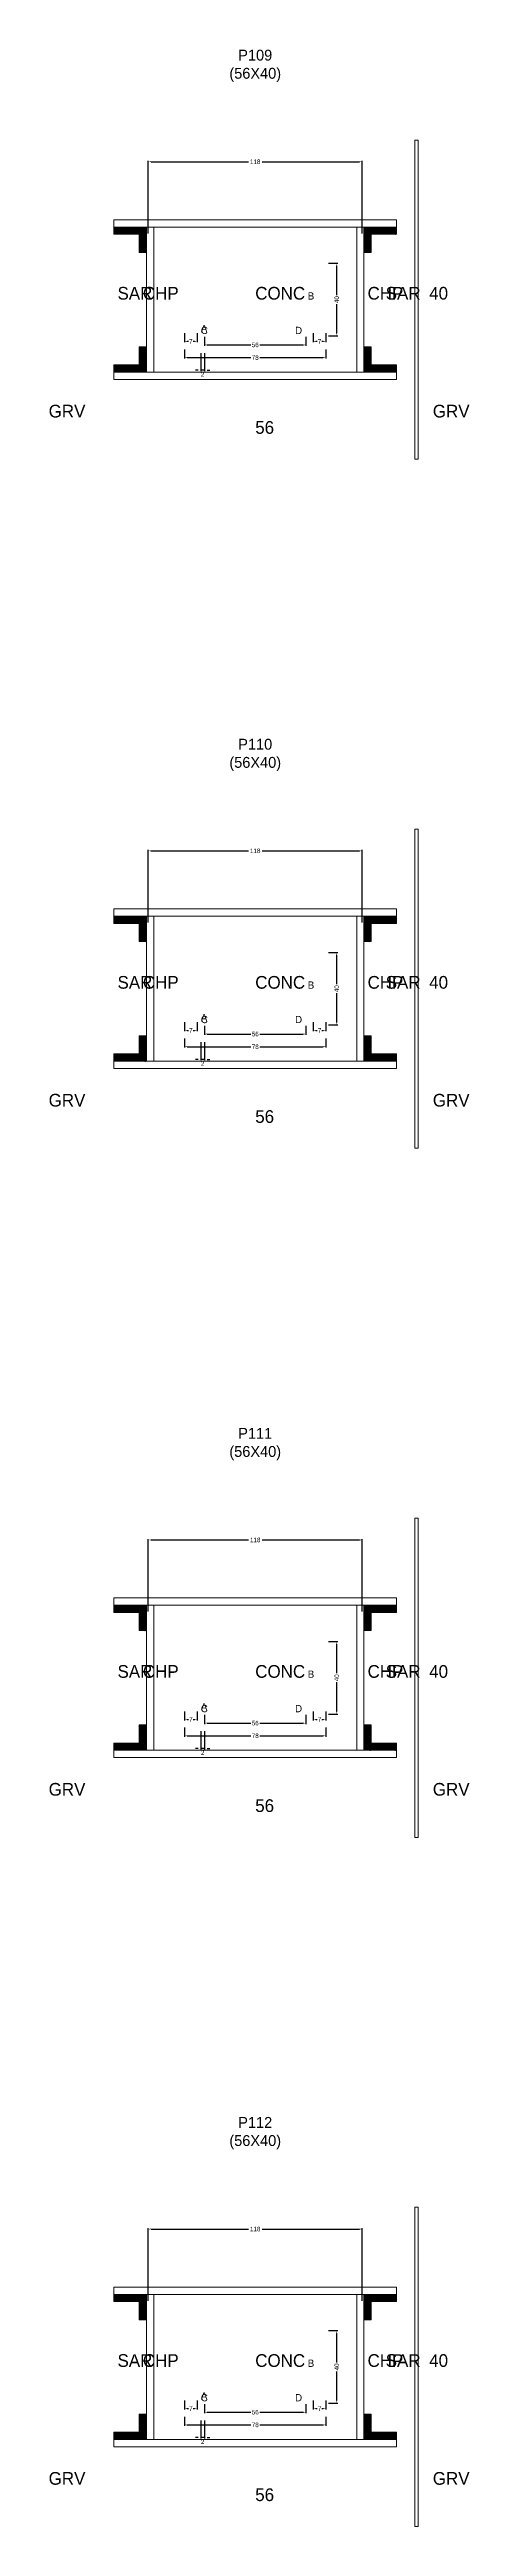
# Model space of a CAD drawing. Header units: centimetres. Extents: x -10500 to 4121, y -45226 to 295.
# Drawn here: x -114 to 118, y -23888 to -22522 of the extents above; entities that cross this region are included whole.
import ezdxf

# ---------------------------------------------------------------- set-up
doc = ezdxf.new("R2010")
doc.units = ezdxf.units.CM
for name, color, linetype in [('COTA', 241, 'Continuous'), ('Hachura', 251, 'Continuous'), ('NOMENCLATURA', 7, 'Continuous'), ('SARRAFO', 251, 'Continuous'), ('Texto Seção', 7, 'Continuous')]:
    doc.layers.add(name, color=color, linetype=linetype)
doc.dimstyles.new('cotax2', dxfattribs={"dimtxt": 2.5, "dimasz": 1.5, "dimexe": 0.5, "dimexo": 0.5, "dimgap": 0.5, "dimtad": 1, "dimcen": 2.5, "dimazin": 3, "dimtfac": 1, "dimtmove": 0, "dimatfit": 3})

# ---------------------------------------------------------------- blocks, each defined once
blk = doc.blocks.new('_CLOSEDFILLED')
at = {"color": 0, "linetype": 'BYBLOCK'}
blk.add_solid([(-1, 0.16), (0, 0), (-1, -0.16)], dxfattribs=at)
blk = doc.blocks.new('*D1574')
for p, q in [((-39, -22687.5), (-39, -22692.5)), ((39, -22687.5), (39, -22692.5)), ((-37.5, -22692), (-2.5, -22692)), ((2.5, -22692), (37.5, -22692))]:
    blk.add_line(p, q)
at = {"layer": 'Defpoints'}
for p in [(-39, -22687), (39, -22687), (-39, -22692)]:
    blk.add_point(p, dxfattribs=at)
at = {"layer": 'COTA', "xscale": 1.5, "yscale": 1.5, "rotation": 180}
blk.add_blockref('_CLOSEDFILLED', (-39, -22692), dxfattribs=at)
at = {"layer": 'COTA', "xscale": 1.5, "yscale": 1.5}
blk.add_blockref('_CLOSEDFILLED', (39, -22692), dxfattribs=at)
at = {"layer": 'COTA', "insert": (0, -22692), "char_height": 2.5, "attachment_point": 5}
blk.add_mtext('78', dxfattribs=at)
blk = doc.blocks.new('*D1575')
for p, q in [((-28, -22680.5), (-28, -22685.5)), ((-26.5, -22685), (-2.5, -22685)), ((2.5, -22685), (26.5, -22685)), ((28, -22680.5), (28, -22685.5))]:
    blk.add_line(p, q)
at = {"layer": 'Defpoints'}
for p in [(-28, -22680), (-28, -22685), (28, -22680)]:
    blk.add_point(p, dxfattribs=at)
at = {"layer": 'COTA', "xscale": 1.5, "yscale": 1.5, "rotation": 180}
blk.add_blockref('_CLOSEDFILLED', (-28, -22685), dxfattribs=at)
at = {"layer": 'COTA', "xscale": 1.5, "yscale": 1.5}
blk.add_blockref('_CLOSEDFILLED', (28, -22685), dxfattribs=at)
at = {"layer": 'COTA', "insert": (0, -22685), "char_height": 2.5, "attachment_point": 5}
blk.add_mtext('56', dxfattribs=at)
blk = doc.blocks.new('*D1576')
for p, q in [((40.5, -22640), (45.5, -22640)), ((45, -22657.5), (45, -22641.5)), ((45, -22678.5), (45, -22662.5)), ((40.5, -22680), (45.5, -22680))]:
    blk.add_line(p, q)
at = {"layer": 'Defpoints'}
for p in [(40, -22640), (40, -22680), (45, -22680)]:
    blk.add_point(p, dxfattribs=at)
at = {"layer": 'COTA', "xscale": 1.5, "yscale": 1.5}
for p, rotation in [((45, -22640), 90), ((45, -22680), 270)]:
    blk.add_blockref('_CLOSEDFILLED', p, dxfattribs=dict(at, rotation=rotation))
at = {"layer": 'COTA', "insert": (45, -22660), "char_height": 2.5, "attachment_point": 5, "rotation": 90}
blk.add_mtext('40', dxfattribs=at)
blk = doc.blocks.new('*D1577')
for p, q in [((-39, -22678.5), (-39, -22683.5)), ((-37.5, -22683), (-36.75, -22683)), ((-34.25, -22683), (-33.5, -22683)), ((-32, -22678.5), (-32, -22683.5))]:
    blk.add_line(p, q)
at = {"layer": 'Defpoints'}
for p in [(-39, -22678), (-39, -22683), (-32, -22678)]:
    blk.add_point(p, dxfattribs=at)
at = {"layer": 'COTA', "xscale": 1.5, "yscale": 1.5, "rotation": 180}
blk.add_blockref('_CLOSEDFILLED', (-39, -22683), dxfattribs=at)
at = {"layer": 'COTA', "xscale": 1.5, "yscale": 1.5}
blk.add_blockref('_CLOSEDFILLED', (-32, -22683), dxfattribs=at)
at = {"layer": 'COTA', "insert": (-35.5, -22683), "char_height": 2.5, "attachment_point": 5}
blk.add_mtext('7', dxfattribs=at)
blk = doc.blocks.new('*D1578')
for p, q in [((32, -22678.5), (32, -22683.5)), ((33.5, -22683), (34.25, -22683)), ((36.75, -22683), (37.5, -22683)), ((39, -22678.5), (39, -22683.5))]:
    blk.add_line(p, q)
at = {"layer": 'Defpoints'}
for p in [(32, -22678), (32, -22683), (39, -22678)]:
    blk.add_point(p, dxfattribs=at)
at = {"layer": 'COTA', "xscale": 1.5, "yscale": 1.5, "rotation": 180}
blk.add_blockref('_CLOSEDFILLED', (32, -22683), dxfattribs=at)
at = {"layer": 'COTA', "xscale": 1.5, "yscale": 1.5}
blk.add_blockref('_CLOSEDFILLED', (39, -22683), dxfattribs=at)
at = {"layer": 'COTA', "insert": (35.5, -22683), "char_height": 2.5, "attachment_point": 5}
blk.add_mtext('7', dxfattribs=at)
blk = doc.blocks.new('*D1579')
for p, q in [((-59, -22623.5), (-59, -22583.5)), ((-57.5, -22584), (-3.75, -22584)), ((3.75, -22584), (57.5, -22584)), ((59, -22623.5), (59, -22583.5))]:
    blk.add_line(p, q)
at = {"layer": 'Defpoints'}
for p in [(-59, -22584), (-59, -22624), (59, -22624)]:
    blk.add_point(p, dxfattribs=at)
at = {"layer": 'COTA', "xscale": 1.5, "yscale": 1.5, "rotation": 180}
blk.add_blockref('_CLOSEDFILLED', (-59, -22584), dxfattribs=at)
at = {"layer": 'COTA', "xscale": 1.5, "yscale": 1.5}
blk.add_blockref('_CLOSEDFILLED', (59, -22584), dxfattribs=at)
at = {"layer": 'COTA', "insert": (0, -22584), "char_height": 2.5, "attachment_point": 5}
blk.add_mtext('118', dxfattribs=at)
blk = doc.blocks.new('*D1600')
for p, q in [((-39, -23067.5), (-39, -23072.5)), ((39, -23067.5), (39, -23072.5)), ((-37.5, -23072), (-2.5, -23072)), ((2.5, -23072), (37.5, -23072))]:
    blk.add_line(p, q)
at = {"layer": 'Defpoints'}
for p in [(-39, -23067), (39, -23067), (-39, -23072)]:
    blk.add_point(p, dxfattribs=at)
at = {"layer": 'COTA', "xscale": 1.5, "yscale": 1.5, "rotation": 180}
blk.add_blockref('_CLOSEDFILLED', (-39, -23072), dxfattribs=at)
at = {"layer": 'COTA', "xscale": 1.5, "yscale": 1.5}
blk.add_blockref('_CLOSEDFILLED', (39, -23072), dxfattribs=at)
at = {"layer": 'COTA', "insert": (0, -23072), "char_height": 2.5, "attachment_point": 5}
blk.add_mtext('78', dxfattribs=at)
blk = doc.blocks.new('*D1601')
for p, q in [((-28, -23060.5), (-28, -23065.5)), ((-26.5, -23065), (-2.5, -23065)), ((2.5, -23065), (26.5, -23065)), ((28, -23060.5), (28, -23065.5))]:
    blk.add_line(p, q)
at = {"layer": 'Defpoints'}
for p in [(-28, -23060), (-28, -23065), (28, -23060)]:
    blk.add_point(p, dxfattribs=at)
at = {"layer": 'COTA', "xscale": 1.5, "yscale": 1.5, "rotation": 180}
blk.add_blockref('_CLOSEDFILLED', (-28, -23065), dxfattribs=at)
at = {"layer": 'COTA', "xscale": 1.5, "yscale": 1.5}
blk.add_blockref('_CLOSEDFILLED', (28, -23065), dxfattribs=at)
at = {"layer": 'COTA', "insert": (0, -23065), "char_height": 2.5, "attachment_point": 5}
blk.add_mtext('56', dxfattribs=at)
blk = doc.blocks.new('*D1602')
for p, q in [((40.5, -23020), (45.5, -23020)), ((45, -23037.5), (45, -23021.5)), ((45, -23058.5), (45, -23042.5)), ((40.5, -23060), (45.5, -23060))]:
    blk.add_line(p, q)
at = {"layer": 'Defpoints'}
for p in [(40, -23020), (40, -23060), (45, -23060)]:
    blk.add_point(p, dxfattribs=at)
at = {"layer": 'COTA', "xscale": 1.5, "yscale": 1.5}
for p, rotation in [((45, -23020), 90), ((45, -23060), 270)]:
    blk.add_blockref('_CLOSEDFILLED', p, dxfattribs=dict(at, rotation=rotation))
at = {"layer": 'COTA', "insert": (45, -23040), "char_height": 2.5, "attachment_point": 5, "rotation": 90}
blk.add_mtext('40', dxfattribs=at)
blk = doc.blocks.new('*D1603')
for p, q in [((-39, -23058.5), (-39, -23063.5)), ((-37.5, -23063), (-36.75, -23063)), ((-34.25, -23063), (-33.5, -23063)), ((-32, -23058.5), (-32, -23063.5))]:
    blk.add_line(p, q)
at = {"layer": 'Defpoints'}
for p in [(-39, -23058), (-39, -23063), (-32, -23058)]:
    blk.add_point(p, dxfattribs=at)
at = {"layer": 'COTA', "xscale": 1.5, "yscale": 1.5, "rotation": 180}
blk.add_blockref('_CLOSEDFILLED', (-39, -23063), dxfattribs=at)
at = {"layer": 'COTA', "xscale": 1.5, "yscale": 1.5}
blk.add_blockref('_CLOSEDFILLED', (-32, -23063), dxfattribs=at)
at = {"layer": 'COTA', "insert": (-35.5, -23063), "char_height": 2.5, "attachment_point": 5}
blk.add_mtext('7', dxfattribs=at)
blk = doc.blocks.new('*D1604')
for p, q in [((32, -23058.5), (32, -23063.5)), ((33.5, -23063), (34.25, -23063)), ((36.75, -23063), (37.5, -23063)), ((39, -23058.5), (39, -23063.5))]:
    blk.add_line(p, q)
at = {"layer": 'Defpoints'}
for p in [(32, -23058), (32, -23063), (39, -23058)]:
    blk.add_point(p, dxfattribs=at)
at = {"layer": 'COTA', "xscale": 1.5, "yscale": 1.5, "rotation": 180}
blk.add_blockref('_CLOSEDFILLED', (32, -23063), dxfattribs=at)
at = {"layer": 'COTA', "xscale": 1.5, "yscale": 1.5}
blk.add_blockref('_CLOSEDFILLED', (39, -23063), dxfattribs=at)
at = {"layer": 'COTA', "insert": (35.5, -23063), "char_height": 2.5, "attachment_point": 5}
blk.add_mtext('7', dxfattribs=at)
blk = doc.blocks.new('*D1605')
for p, q in [((-59, -23003.5), (-59, -22963.5)), ((-57.5, -22964), (-3.75, -22964)), ((3.75, -22964), (57.5, -22964)), ((59, -23003.5), (59, -22963.5))]:
    blk.add_line(p, q)
at = {"layer": 'Defpoints'}
for p in [(-59, -22964), (-59, -23004), (59, -23004)]:
    blk.add_point(p, dxfattribs=at)
at = {"layer": 'COTA', "xscale": 1.5, "yscale": 1.5, "rotation": 180}
blk.add_blockref('_CLOSEDFILLED', (-59, -22964), dxfattribs=at)
at = {"layer": 'COTA', "xscale": 1.5, "yscale": 1.5}
blk.add_blockref('_CLOSEDFILLED', (59, -22964), dxfattribs=at)
at = {"layer": 'COTA', "insert": (0, -22964), "char_height": 2.5, "attachment_point": 5}
blk.add_mtext('118', dxfattribs=at)
blk = doc.blocks.new('*D1626')
for p, q in [((-39, -23447.5), (-39, -23452.5)), ((-37.5, -23452), (-2.5, -23452)), ((2.5, -23452), (37.5, -23452)), ((39, -23447.5), (39, -23452.5))]:
    blk.add_line(p, q)
at = {"layer": 'Defpoints'}
for p in [(-39, -23447), (-39, -23452), (39, -23447)]:
    blk.add_point(p, dxfattribs=at)
at = {"layer": 'COTA', "xscale": 1.5, "yscale": 1.5, "rotation": 180}
blk.add_blockref('_CLOSEDFILLED', (-39, -23452), dxfattribs=at)
at = {"layer": 'COTA', "xscale": 1.5, "yscale": 1.5}
blk.add_blockref('_CLOSEDFILLED', (39, -23452), dxfattribs=at)
at = {"layer": 'COTA', "insert": (0, -23452), "char_height": 2.5, "attachment_point": 5}
blk.add_mtext('78', dxfattribs=at)
blk = doc.blocks.new('*D1627')
for p, q in [((-28, -23440.5), (-28, -23445.5)), ((-26.5, -23445), (-2.5, -23445)), ((2.5, -23445), (26.5, -23445)), ((28, -23440.5), (28, -23445.5))]:
    blk.add_line(p, q)
at = {"layer": 'Defpoints'}
for p in [(-28, -23440), (-28, -23445), (28, -23440)]:
    blk.add_point(p, dxfattribs=at)
at = {"layer": 'COTA', "xscale": 1.5, "yscale": 1.5, "rotation": 180}
blk.add_blockref('_CLOSEDFILLED', (-28, -23445), dxfattribs=at)
at = {"layer": 'COTA', "xscale": 1.5, "yscale": 1.5}
blk.add_blockref('_CLOSEDFILLED', (28, -23445), dxfattribs=at)
at = {"layer": 'COTA', "insert": (0, -23445), "char_height": 2.5, "attachment_point": 5}
blk.add_mtext('56', dxfattribs=at)
blk = doc.blocks.new('*D1628')
for p, q in [((40.5, -23400), (45.5, -23400)), ((45, -23417.5), (45, -23401.5)), ((45, -23438.5), (45, -23422.5)), ((40.5, -23440), (45.5, -23440))]:
    blk.add_line(p, q)
at = {"layer": 'Defpoints'}
for p in [(40, -23400), (40, -23440), (45, -23440)]:
    blk.add_point(p, dxfattribs=at)
at = {"layer": 'COTA', "xscale": 1.5, "yscale": 1.5}
for p, rotation in [((45, -23400), 90), ((45, -23440), 270)]:
    blk.add_blockref('_CLOSEDFILLED', p, dxfattribs=dict(at, rotation=rotation))
at = {"layer": 'COTA', "insert": (45, -23420), "char_height": 2.5, "attachment_point": 5, "rotation": 90}
blk.add_mtext('40', dxfattribs=at)
blk = doc.blocks.new('*D1629')
for p, q in [((-39, -23438.5), (-39, -23443.5)), ((-32, -23438.5), (-32, -23443.5)), ((-37.5, -23443), (-36.75, -23443)), ((-34.25, -23443), (-33.5, -23443))]:
    blk.add_line(p, q)
at = {"layer": 'Defpoints'}
for p in [(-39, -23438), (-32, -23438), (-39, -23443)]:
    blk.add_point(p, dxfattribs=at)
at = {"layer": 'COTA', "xscale": 1.5, "yscale": 1.5, "rotation": 180}
blk.add_blockref('_CLOSEDFILLED', (-39, -23443), dxfattribs=at)
at = {"layer": 'COTA', "xscale": 1.5, "yscale": 1.5}
blk.add_blockref('_CLOSEDFILLED', (-32, -23443), dxfattribs=at)
at = {"layer": 'COTA', "insert": (-35.5, -23443), "char_height": 2.5, "attachment_point": 5}
blk.add_mtext('7', dxfattribs=at)
blk = doc.blocks.new('*D1630')
for p, q in [((32, -23438.5), (32, -23443.5)), ((39, -23438.5), (39, -23443.5)), ((33.5, -23443), (34.25, -23443)), ((36.75, -23443), (37.5, -23443))]:
    blk.add_line(p, q)
at = {"layer": 'Defpoints'}
for p in [(32, -23438), (39, -23438), (32, -23443)]:
    blk.add_point(p, dxfattribs=at)
at = {"layer": 'COTA', "xscale": 1.5, "yscale": 1.5, "rotation": 180}
blk.add_blockref('_CLOSEDFILLED', (32, -23443), dxfattribs=at)
at = {"layer": 'COTA', "xscale": 1.5, "yscale": 1.5}
blk.add_blockref('_CLOSEDFILLED', (39, -23443), dxfattribs=at)
at = {"layer": 'COTA', "insert": (35.5, -23443), "char_height": 2.5, "attachment_point": 5}
blk.add_mtext('7', dxfattribs=at)
blk = doc.blocks.new('*D1631')
for p, q in [((-59, -23383.5), (-59, -23343.5)), ((-57.5, -23344), (-3.75, -23344)), ((3.75, -23344), (57.5, -23344)), ((59, -23383.5), (59, -23343.5))]:
    blk.add_line(p, q)
at = {"layer": 'Defpoints'}
for p in [(-59, -23344), (-59, -23384), (59, -23384)]:
    blk.add_point(p, dxfattribs=at)
at = {"layer": 'COTA', "xscale": 1.5, "yscale": 1.5, "rotation": 180}
blk.add_blockref('_CLOSEDFILLED', (-59, -23344), dxfattribs=at)
at = {"layer": 'COTA', "xscale": 1.5, "yscale": 1.5}
blk.add_blockref('_CLOSEDFILLED', (59, -23344), dxfattribs=at)
at = {"layer": 'COTA', "insert": (0, -23344), "char_height": 2.5, "attachment_point": 5}
blk.add_mtext('118', dxfattribs=at)
blk = doc.blocks.new('*D1652')
for p, q in [((-39, -23827.5), (-39, -23832.5)), ((-37.5, -23832), (-2.5, -23832)), ((2.5, -23832), (37.5, -23832)), ((39, -23827.5), (39, -23832.5))]:
    blk.add_line(p, q)
at = {"layer": 'Defpoints'}
for p in [(-39, -23827), (-39, -23832), (39, -23827)]:
    blk.add_point(p, dxfattribs=at)
at = {"layer": 'COTA', "xscale": 1.5, "yscale": 1.5, "rotation": 180}
blk.add_blockref('_CLOSEDFILLED', (-39, -23832), dxfattribs=at)
at = {"layer": 'COTA', "xscale": 1.5, "yscale": 1.5}
blk.add_blockref('_CLOSEDFILLED', (39, -23832), dxfattribs=at)
at = {"layer": 'COTA', "insert": (0, -23832), "char_height": 2.5, "attachment_point": 5}
blk.add_mtext('78', dxfattribs=at)
blk = doc.blocks.new('*D1653')
for p, q in [((-28, -23820.5), (-28, -23825.5)), ((28, -23820.5), (28, -23825.5)), ((-26.5, -23825), (-2.5, -23825)), ((2.5, -23825), (26.5, -23825))]:
    blk.add_line(p, q)
at = {"layer": 'Defpoints'}
for p in [(-28, -23820), (28, -23820), (-28, -23825)]:
    blk.add_point(p, dxfattribs=at)
at = {"layer": 'COTA', "xscale": 1.5, "yscale": 1.5, "rotation": 180}
blk.add_blockref('_CLOSEDFILLED', (-28, -23825), dxfattribs=at)
at = {"layer": 'COTA', "xscale": 1.5, "yscale": 1.5}
blk.add_blockref('_CLOSEDFILLED', (28, -23825), dxfattribs=at)
at = {"layer": 'COTA', "insert": (0, -23825), "char_height": 2.5, "attachment_point": 5}
blk.add_mtext('56', dxfattribs=at)
blk = doc.blocks.new('*D1654')
for p, q in [((40.5, -23780), (45.5, -23780)), ((45, -23797.5), (45, -23781.5)), ((45, -23818.5), (45, -23802.5)), ((40.5, -23820), (45.5, -23820))]:
    blk.add_line(p, q)
at = {"layer": 'Defpoints'}
for p in [(40, -23780), (40, -23820), (45, -23820)]:
    blk.add_point(p, dxfattribs=at)
at = {"layer": 'COTA', "xscale": 1.5, "yscale": 1.5}
for p, rotation in [((45, -23780), 90), ((45, -23820), 270)]:
    blk.add_blockref('_CLOSEDFILLED', p, dxfattribs=dict(at, rotation=rotation))
at = {"layer": 'COTA', "insert": (45, -23800), "char_height": 2.5, "attachment_point": 5, "rotation": 90}
blk.add_mtext('40', dxfattribs=at)
blk = doc.blocks.new('*D1655')
for p, q in [((-39, -23818.5), (-39, -23823.5)), ((-32, -23818.5), (-32, -23823.5)), ((-37.5, -23823), (-36.75, -23823)), ((-34.25, -23823), (-33.5, -23823))]:
    blk.add_line(p, q)
at = {"layer": 'Defpoints'}
for p in [(-39, -23818), (-32, -23818), (-39, -23823)]:
    blk.add_point(p, dxfattribs=at)
at = {"layer": 'COTA', "xscale": 1.5, "yscale": 1.5, "rotation": 180}
blk.add_blockref('_CLOSEDFILLED', (-39, -23823), dxfattribs=at)
at = {"layer": 'COTA', "xscale": 1.5, "yscale": 1.5}
blk.add_blockref('_CLOSEDFILLED', (-32, -23823), dxfattribs=at)
at = {"layer": 'COTA', "insert": (-35.5, -23823), "char_height": 2.5, "attachment_point": 5}
blk.add_mtext('7', dxfattribs=at)
blk = doc.blocks.new('*D1656')
for p, q in [((32, -23818.5), (32, -23823.5)), ((39, -23818.5), (39, -23823.5)), ((33.5, -23823), (34.25, -23823)), ((36.75, -23823), (37.5, -23823))]:
    blk.add_line(p, q)
at = {"layer": 'Defpoints'}
for p in [(32, -23818), (39, -23818), (32, -23823)]:
    blk.add_point(p, dxfattribs=at)
at = {"layer": 'COTA', "xscale": 1.5, "yscale": 1.5, "rotation": 180}
blk.add_blockref('_CLOSEDFILLED', (32, -23823), dxfattribs=at)
at = {"layer": 'COTA', "xscale": 1.5, "yscale": 1.5}
blk.add_blockref('_CLOSEDFILLED', (39, -23823), dxfattribs=at)
at = {"layer": 'COTA', "insert": (35.5, -23823), "char_height": 2.5, "attachment_point": 5}
blk.add_mtext('7', dxfattribs=at)
blk = doc.blocks.new('*D1657')
for p, q in [((-59, -23763.5), (-59, -23723.5)), ((-57.5, -23724), (-3.75, -23724)), ((3.75, -23724), (57.5, -23724)), ((59, -23763.5), (59, -23723.5))]:
    blk.add_line(p, q)
at = {"layer": 'Defpoints'}
for p in [(-59, -23724), (-59, -23764), (59, -23764)]:
    blk.add_point(p, dxfattribs=at)
at = {"layer": 'COTA', "xscale": 1.5, "yscale": 1.5, "rotation": 180}
blk.add_blockref('_CLOSEDFILLED', (-59, -23724), dxfattribs=at)
at = {"layer": 'COTA', "xscale": 1.5, "yscale": 1.5}
blk.add_blockref('_CLOSEDFILLED', (59, -23724), dxfattribs=at)
at = {"layer": 'COTA', "insert": (0, -23724), "char_height": 2.5, "attachment_point": 5}
blk.add_mtext('118', dxfattribs=at)

msp = doc.modelspace()

# ---------------------------------------------------------------- hatches: boundary and pattern name
at = {"layer": 'SARRAFO'}
h = msp.add_hatch(dxfattribs=at)
h.set_pattern_fill('SOLID', scale=2)
h.paths.add_polyline_path([(-78, -22624), (-64, -22624), (-64, -22620), (-78, -22620)])
h = msp.add_hatch(dxfattribs=at)
h.set_pattern_fill('SOLID', scale=2)
h.paths.add_polyline_path([(-64, -22634), (-60, -22634), (-60, -22620), (-64, -22620)])
h = msp.add_hatch(dxfattribs=at)
h.set_pattern_fill('SOLID', scale=2)
h.paths.add_polyline_path([(60, -22634), (64, -22634), (64, -22620), (60, -22620)])
h = msp.add_hatch(dxfattribs=at)
h.set_pattern_fill('SOLID', scale=2)
h.paths.add_polyline_path([(64, -22624), (78, -22624), (78, -22620), (64, -22620)])
h = msp.add_hatch(dxfattribs=at)
h.set_pattern_fill('SOLID', scale=2)
h.paths.add_polyline_path([(-64, -22700), (-60, -22700), (-60, -22686), (-64, -22686)])
h = msp.add_hatch(dxfattribs=at)
h.set_pattern_fill('SOLID', scale=2)
h.paths.add_polyline_path([(60, -22700), (64, -22700), (64, -22686), (60, -22686)])
h = msp.add_hatch(dxfattribs=at)
h.set_pattern_fill('SOLID', scale=2)
h.paths.add_polyline_path([(-78, -22700), (-64, -22700), (-64, -22696), (-78, -22696)])
h = msp.add_hatch(dxfattribs=at)
h.set_pattern_fill('SOLID', scale=2)
h.paths.add_polyline_path([(64, -22700), (78, -22700), (78, -22696), (64, -22696)])
h = msp.add_hatch(dxfattribs=at)
h.set_pattern_fill('SOLID', scale=2)
h.paths.add_polyline_path([(-78, -23004), (-64, -23004), (-64, -23000), (-78, -23000)])
h = msp.add_hatch(dxfattribs=at)
h.set_pattern_fill('SOLID', scale=2)
h.paths.add_polyline_path([(-64, -23014), (-60, -23014), (-60, -23000), (-64, -23000)])
h = msp.add_hatch(dxfattribs=at)
h.set_pattern_fill('SOLID', scale=2)
h.paths.add_polyline_path([(60, -23014), (64, -23014), (64, -23000), (60, -23000)])
h = msp.add_hatch(dxfattribs=at)
h.set_pattern_fill('SOLID', scale=2)
h.paths.add_polyline_path([(64, -23004), (78, -23004), (78, -23000), (64, -23000)])
h = msp.add_hatch(dxfattribs=at)
h.set_pattern_fill('SOLID', scale=2)
h.paths.add_polyline_path([(-64, -23080), (-60, -23080), (-60, -23066), (-64, -23066)])
h = msp.add_hatch(dxfattribs=at)
h.set_pattern_fill('SOLID', scale=2)
h.paths.add_polyline_path([(60, -23080), (64, -23080), (64, -23066), (60, -23066)])
h = msp.add_hatch(dxfattribs=at)
h.set_pattern_fill('SOLID', scale=2)
h.paths.add_polyline_path([(-78, -23080), (-64, -23080), (-64, -23076), (-78, -23076)])
h = msp.add_hatch(dxfattribs=at)
h.set_pattern_fill('SOLID', scale=2)
h.paths.add_polyline_path([(64, -23080), (78, -23080), (78, -23076), (64, -23076)])
h = msp.add_hatch(dxfattribs=at)
h.set_pattern_fill('SOLID', scale=2)
h.paths.add_polyline_path([(-78, -23384), (-64, -23384), (-64, -23380), (-78, -23380)])
h = msp.add_hatch(dxfattribs=at)
h.set_pattern_fill('SOLID', scale=2)
h.paths.add_polyline_path([(-64, -23394), (-60, -23394), (-60, -23380), (-64, -23380)])
h = msp.add_hatch(dxfattribs=at)
h.set_pattern_fill('SOLID', scale=2)
h.paths.add_polyline_path([(60, -23394), (64, -23394), (64, -23380), (60, -23380)])
h = msp.add_hatch(dxfattribs=at)
h.set_pattern_fill('SOLID', scale=2)
h.paths.add_polyline_path([(64, -23384), (78, -23384), (78, -23380), (64, -23380)])
h = msp.add_hatch(dxfattribs=at)
h.set_pattern_fill('SOLID', scale=2)
h.paths.add_polyline_path([(-64, -23460), (-60, -23460), (-60, -23446), (-64, -23446)])
h = msp.add_hatch(dxfattribs=at)
h.set_pattern_fill('SOLID', scale=2)
h.paths.add_polyline_path([(60, -23460), (64, -23460), (64, -23446), (60, -23446)])
h = msp.add_hatch(dxfattribs=at)
h.set_pattern_fill('SOLID', scale=2)
h.paths.add_polyline_path([(-78, -23460), (-64, -23460), (-64, -23456), (-78, -23456)])
h = msp.add_hatch(dxfattribs=at)
h.set_pattern_fill('SOLID', scale=2)
h.paths.add_polyline_path([(64, -23460), (78, -23460), (78, -23456), (64, -23456)])
h = msp.add_hatch(dxfattribs=at)
h.set_pattern_fill('SOLID', scale=2)
h.paths.add_polyline_path([(-78, -23764), (-64, -23764), (-64, -23760), (-78, -23760)])
h = msp.add_hatch(dxfattribs=at)
h.set_pattern_fill('SOLID', scale=2)
h.paths.add_polyline_path([(-64, -23774), (-60, -23774), (-60, -23760), (-64, -23760)])
h = msp.add_hatch(dxfattribs=at)
h.set_pattern_fill('SOLID', scale=2)
h.paths.add_polyline_path([(60, -23774), (64, -23774), (64, -23760), (60, -23760)])
h = msp.add_hatch(dxfattribs=at)
h.set_pattern_fill('SOLID', scale=2)
h.paths.add_polyline_path([(64, -23764), (78, -23764), (78, -23760), (64, -23760)])
h = msp.add_hatch(dxfattribs=at)
h.set_pattern_fill('SOLID', scale=2)
h.paths.add_polyline_path([(-64, -23840), (-60, -23840), (-60, -23826), (-64, -23826)])
h = msp.add_hatch(dxfattribs=at)
h.set_pattern_fill('SOLID', scale=2)
h.paths.add_polyline_path([(60, -23840), (64, -23840), (64, -23826), (60, -23826)])
h = msp.add_hatch(dxfattribs=at)
h.set_pattern_fill('SOLID', scale=2)
h.paths.add_polyline_path([(-78, -23840), (-64, -23840), (-64, -23836), (-78, -23836)])
h = msp.add_hatch(dxfattribs=at)
h.set_pattern_fill('SOLID', scale=2)
h.paths.add_polyline_path([(64, -23840), (78, -23840), (78, -23836), (64, -23836)])

# ---------------------------------------------------------------- linework, layer by layer
at = {"layer": 'Hachura', "lineweight": 13}
for points in [[(88, -22748), (90, -22748), (90, -22572), (88, -22572)], [(88, -23128), (90, -23128), (90, -22952), (88, -22952)], [(88, -23508), (90, -23508), (90, -23332), (88, -23332)], [(88, -23888), (90, -23888), (90, -23712), (88, -23712)]]:
    msp.add_lwpolyline(points, close=True, dxfattribs=at)
at = {"layer": 'Hachura', "lineweight": 18}
for points in [[(-78, -22620), (78, -22620), (78, -22616), (-78, -22616)], [(-60, -22700), (-56, -22700), (-56, -22620), (-60, -22620)], [(56, -22700), (60, -22700), (60, -22620), (56, -22620)], [(-78, -22704), (78, -22704), (78, -22700), (-78, -22700)], [(-78, -23000), (78, -23000), (78, -22996), (-78, -22996)], [(-60, -23080), (-56, -23080), (-56, -23000), (-60, -23000)], [(56, -23080), (60, -23080), (60, -23000), (56, -23000)], [(-78, -23084), (78, -23084), (78, -23080), (-78, -23080)], [(-78, -23380), (78, -23380), (78, -23376), (-78, -23376)], [(-60, -23460), (-56, -23460), (-56, -23380), (-60, -23380)], [(56, -23460), (60, -23460), (60, -23380), (56, -23380)], [(-78, -23464), (78, -23464), (78, -23460), (-78, -23460)], [(-78, -23760), (78, -23760), (78, -23756), (-78, -23756)], [(-60, -23840), (-56, -23840), (-56, -23760), (-60, -23760)], [(56, -23840), (60, -23840), (60, -23760), (56, -23760)], [(-78, -23844), (78, -23844), (78, -23840), (-78, -23840)]]:
    msp.add_lwpolyline(points, close=True, dxfattribs=at)
at = {"layer": 'SARRAFO', "lineweight": 13}
for points in [[(-78, -22624), (-64, -22624), (-64, -22620), (-78, -22620)], [(-64, -22634), (-60, -22634), (-60, -22620), (-64, -22620)], [(60, -22634), (64, -22634), (64, -22620), (60, -22620)], [(64, -22624), (78, -22624), (78, -22620), (64, -22620)], [(-64, -22700), (-60, -22700), (-60, -22686), (-64, -22686)], [(60, -22700), (64, -22700), (64, -22686), (60, -22686)], [(-78, -22700), (-64, -22700), (-64, -22696), (-78, -22696)], [(64, -22700), (78, -22700), (78, -22696), (64, -22696)], [(-78, -23004), (-64, -23004), (-64, -23000), (-78, -23000)], [(-64, -23014), (-60, -23014), (-60, -23000), (-64, -23000)], [(60, -23014), (64, -23014), (64, -23000), (60, -23000)], [(64, -23004), (78, -23004), (78, -23000), (64, -23000)], [(-64, -23080), (-60, -23080), (-60, -23066), (-64, -23066)], [(60, -23080), (64, -23080), (64, -23066), (60, -23066)], [(-78, -23080), (-64, -23080), (-64, -23076), (-78, -23076)], [(64, -23080), (78, -23080), (78, -23076), (64, -23076)], [(-78, -23384), (-64, -23384), (-64, -23380), (-78, -23380)], [(-64, -23394), (-60, -23394), (-60, -23380), (-64, -23380)], [(60, -23394), (64, -23394), (64, -23380), (60, -23380)], [(64, -23384), (78, -23384), (78, -23380), (64, -23380)], [(-64, -23460), (-60, -23460), (-60, -23446), (-64, -23446)], [(60, -23460), (64, -23460), (64, -23446), (60, -23446)], [(-78, -23460), (-64, -23460), (-64, -23456), (-78, -23456)], [(64, -23460), (78, -23460), (78, -23456), (64, -23456)], [(-78, -23764), (-64, -23764), (-64, -23760), (-78, -23760)], [(-64, -23774), (-60, -23774), (-60, -23760), (-64, -23760)], [(60, -23774), (64, -23774), (64, -23760), (60, -23760)], [(64, -23764), (78, -23764), (78, -23760), (64, -23760)], [(-64, -23840), (-60, -23840), (-60, -23826), (-64, -23826)], [(60, -23840), (64, -23840), (64, -23826), (60, -23826)], [(-78, -23840), (-64, -23840), (-64, -23836), (-78, -23836)], [(64, -23840), (78, -23840), (78, -23836), (64, -23836)]]:
    msp.add_lwpolyline(points, close=True, dxfattribs=at)

# ---------------------------------------------------------------- texts
at = {"layer": 'NOMENCLATURA'}
for s, p in [('B', (29, -22660)), ('A', (-30, -22678)), ('C', (-30, -22679)), ('D', (22, -22679)), ('B', (29, -23040)), ('A', (-30, -23058)), ('C', (-30, -23059)), ('D', (22, -23059)), ('B', (29, -23420)), ('A', (-30, -23438)), ('C', (-30, -23439)), ('D', (22, -23439)), ('B', (29, -23800)), ('A', (-30, -23818)), ('C', (-30, -23819)), ('D', (22, -23819))]:
    msp.add_text(s, height=4, dxfattribs=at).set_placement(p)
at = {"layer": 'NOMENCLATURA', "char_height": 6, "attachment_point": 8}
for s, insert in [('P109\\P(56X40)', (0, -22540)), ('P110\\P(56X40)', (0, -22920)), ('P111\\P(56X40)', (0, -23300)), ('P112\\P(56X40)', (0, -23680))]:
    msp.add_mtext(s, dxfattribs=dict(at, insert=insert))
at = {"layer": 'Texto Seção'}
for s, p in [('SAR', (-76, -22660)), ('CHP', (-62, -22660)), ('CONC', (0, -22660)), ('CHP', (62, -22660)), ('SAR', (72, -22660)), ('40', (96, -22660)), ('GRV', (-114, -22725)), ('56', (0, -22734)), ('GRV', (98, -22725)), ('SAR', (-76, -23040)), ('CHP', (-62, -23040)), ('CONC', (0, -23040)), ('CHP', (62, -23040)), ('SAR', (72, -23040)), ('40', (96, -23040)), ('GRV', (-114, -23105)), ('56', (0, -23114)), ('GRV', (98, -23105)), ('SAR', (-76, -23420)), ('CHP', (-62, -23420)), ('CONC', (0, -23420)), ('CHP', (62, -23420)), ('SAR', (72, -23420)), ('40', (96, -23420)), ('GRV', (-114, -23485)), ('GRV', (98, -23485)), ('56', (0, -23494)), ('SAR', (-76, -23800)), ('CHP', (-62, -23800)), ('CONC', (0, -23800)), ('CHP', (62, -23800)), ('SAR', (72, -23800)), ('40', (96, -23800)), ('GRV', (-114, -23865)), ('GRV', (98, -23865)), ('56', (0, -23874))]:
    msp.add_text(s, height=7, dxfattribs=at).set_placement(p)

# ---------------------------------------------------------------- dimensions: what is measured, and where the dimension line sits
at = {"layer": 'COTA'}
for base, p1, p2, picture, middle in [((-59, -22584), (-59, -22624), (59, -22624), '*D1579', (0, -22584)), ((-39, -22683), (-39, -22678), (-32, -22678), '*D1577', (-35.5, -22683)), ((-39, -22692), (-39, -22687), (39, -22687), '*D1574', (0, -22692)), ((-28, -22685), (-28, -22680), (28, -22680), '*D1575', (0, -22685)), ((32, -22683), (32, -22678), (39, -22678), '*D1578', (35.5, -22683)), ((-59, -22964), (-59, -23004), (59, -23004), '*D1605', (0, -22964)), ((-39, -23063), (-39, -23058), (-32, -23058), '*D1603', (-35.5, -23063)), ((-39, -23072), (-39, -23067), (39, -23067), '*D1600', (0, -23072)), ((-28, -23065), (-28, -23060), (28, -23060), '*D1601', (0, -23065)), ((32, -23063), (32, -23058), (39, -23058), '*D1604', (35.5, -23063)), ((-59, -23344), (-59, -23384), (59, -23384), '*D1631', (0, -23344)), ((-39, -23443), (-39, -23438), (-32, -23438), '*D1629', (-35.5, -23443)), ((32, -23443), (32, -23438), (39, -23438), '*D1630', (35.5, -23443)), ((-39, -23452), (-39, -23447), (39, -23447), '*D1626', (0, -23452)), ((-28, -23445), (-28, -23440), (28, -23440), '*D1627', (0, -23445)), ((-59, -23724), (-59, -23764), (59, -23764), '*D1657', (0, -23724)), ((-39, -23823), (-39, -23818), (-32, -23818), '*D1655', (-35.5, -23823)), ((-28, -23825), (-28, -23820), (28, -23820), '*D1653', (0, -23825)), ((32, -23823), (32, -23818), (39, -23818), '*D1656', (35.5, -23823)), ((-39, -23832), (-39, -23827), (39, -23827), '*D1652', (0, -23832))]:
    dim = msp.add_linear_dim(base=base, p1=p1, p2=p2, dimstyle='cotax2', dxfattribs=at)
    dim.commit()
    dim.dimension.update_dxf_attribs({"geometry": picture, "text_midpoint": middle})
for base, p1, p2, picture, middle in [((45, -22680), (40, -22680), (40, -22640), '*D1576', (45, -22660)), ((45, -23060), (40, -23060), (40, -23020), '*D1602', (45, -23040)), ((45, -23440), (40, -23440), (40, -23400), '*D1628', (45, -23420)), ((45, -23820), (40, -23820), (40, -23780), '*D1654', (45, -23800))]:
    dim = msp.add_linear_dim(base=base, p1=p1, p2=p2, angle=90, dimstyle='cotax2', dxfattribs=at)
    dim.commit()
    dim.dimension.update_dxf_attribs({"geometry": picture, "text_midpoint": middle})
for base, p1, p2 in [((-28, -22699), (-28, -22689), (-30, -22689)), ((-28, -23079), (-28, -23069), (-30, -23069)), ((-28, -23459), (-28, -23449), (-30, -23449)), ((-28, -23839), (-28, -23829), (-30, -23829))]:
    msp.add_linear_dim(base=base, p1=p1, p2=p2, dimstyle='cotax2', dxfattribs=at).render()

doc.saveas('drawing.dxf')
